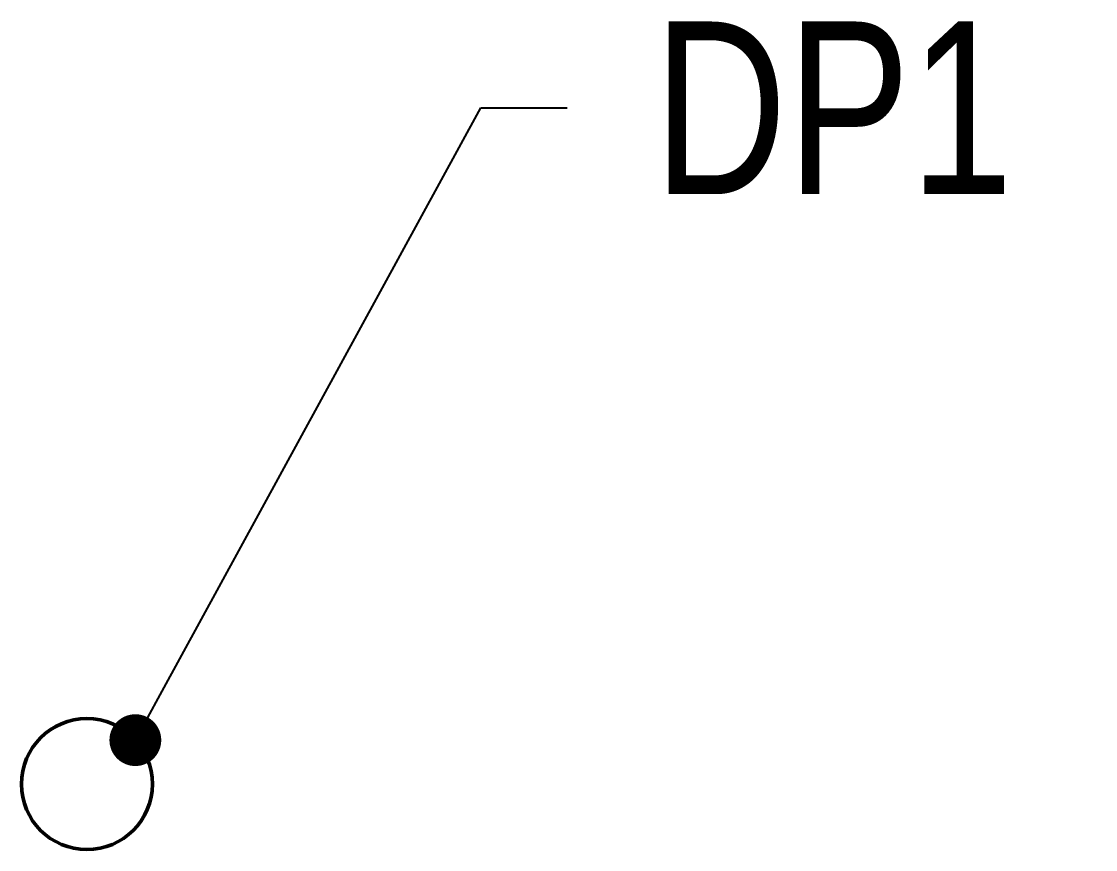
# Model space of a CAD drawing. Header units: centimetres. Extents: x 26569 to 160723, y -3143 to 14565.
# Drawn here: x 160598.5 to 160722.8, y 14469.1 to 14565 of the extents above; entities that cross this region are included whole.
import ezdxf
from ezdxf import colors
from ezdxf.entities.mleader import LeaderData, LeaderLine
from ezdxf.math import Vec2, Vec3

# ---------------------------------------------------------------- set-up
doc = ezdxf.new("R2010")
doc.units = ezdxf.units.CM
doc.header["$LTSCALE"] = 100
doc.layers.add('GEB-YİB', color=7, linetype='Continuous', lineweight=50)
doc.styles.add('Fields_100', font='act_simplex.shx', dxfattribs={"width": 0.8, "height": 20})

# ---------------------------------------------------------------- blocks, each defined once
blk = doc.blocks.new('_Dot')
at = {"color": 0, "linetype": 'ByBlock', "lineweight": -2}
blk.add_line((-0.5, 0), (-1, 0), dxfattribs=at)
at = {"color": 0, "linetype": 'ByBlock', "const_width": 0.5}
blk.add_lwpolyline([(-0.25, 0, 1), (0.25, 0, 1)], format="xyb", close=True, dxfattribs=at)

msp = doc.modelspace()

# ---------------------------------------------------------------- linework, layer by layer
at = {"layer": 'GEB-YİB'}
msp.add_circle((160606.03, 14476.69), 7.58, dxfattribs=at)

# ---------------------------------------------------------------- leaders
ml = msp.add_multileader_mtext('Standard', dxfattribs=at)
ml.set_content('{\\C256;DP1}', color=50, style='Fields_100')
ml.set_leader_properties(color=256)
ml.set_arrow_properties(name='DOT')
ml.build(insert=Vec2(0, 0))
ml.multileader.update_dxf_attribs({"dogleg_length": 10, "arrow_head_size": 6})
ctx = ml.context
ctx.base_point, ctx.char_height, ctx.arrow_head_size, ctx.landing_gap_size, ctx.plane_origin = Vec3(160661.64, 14555.01), 20, 6, 10, Vec3(160611.64, 14481.78)
notes = []
notes.append((ctx, [(0, (1, 1, 0), (160651.64, 14555.01), (1, 0), 10, [(0, [(160611.64, 14481.78)], 0, [])])]))
ctx.mtext.insert, ctx.mtext.flow_direction = Vec3(160671.64, 14565.01), 5
for ctx, leaders in notes:
    for number, flags, end, landing, length, lines in leaders:
        leader = LeaderData()
        leader.index, (leader.has_last_leader_line, leader.has_dogleg_vector, leader.attachment_direction) = number, flags
        leader.last_leader_point, leader.dogleg_vector, leader.dogleg_length = Vec3(end), Vec3(landing), length
        for number, points, colour, breaks in lines:
            line = LeaderLine()
            line.index, line.vertices, line.color, line.breaks = number, Vec3.list(points), colors.encode_raw_color(colour), breaks
            leader.lines.append(line)
        ctx.leaders.append(leader)

doc.saveas('drawing.dxf')
